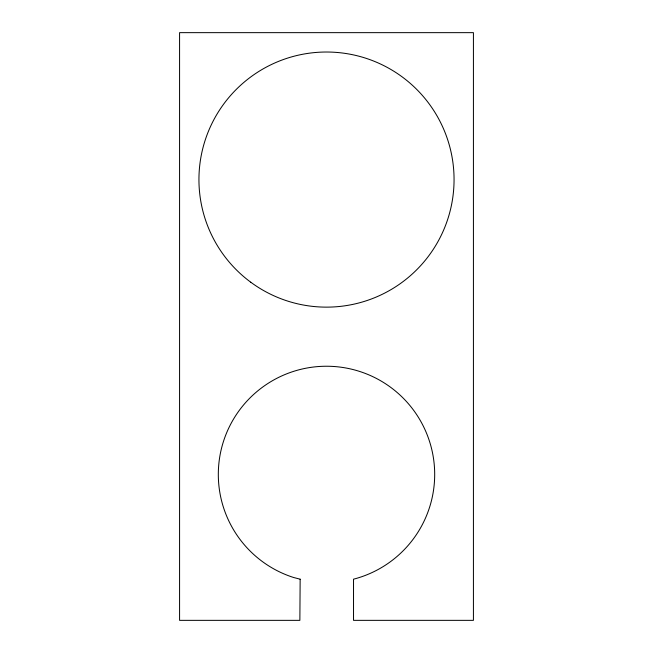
<?xml version="1.0" encoding="UTF-8"?>
<svg xmlns="http://www.w3.org/2000/svg" width="653" height="653" viewBox="0 0 653 653"><rect width="100%" height="100%" fill="white"/><g stroke="black" fill="none" stroke-linecap="round" stroke-linejoin="round"><path stroke-width="0.98" d="M300.151 579.187L299.866 620.35L179.575 620.35L179.575 32.65L473.425 32.65L473.425 620.35L353.526 620.35L353.526 579.187A108.194 108.194 0 0 0 416.451 414.312A108.194 108.194 0 0 0 240.051 409.374A108.194 108.194 0 0 0 293.654 577.505L300.151 579.187M250.752 282.21A127.555 127.555 0 0 0 453.255 193.859A127.555 127.555 0 0 0 275.493 62.664A127.555 127.555 0 0 0 250.752 282.21"/></g></svg>
